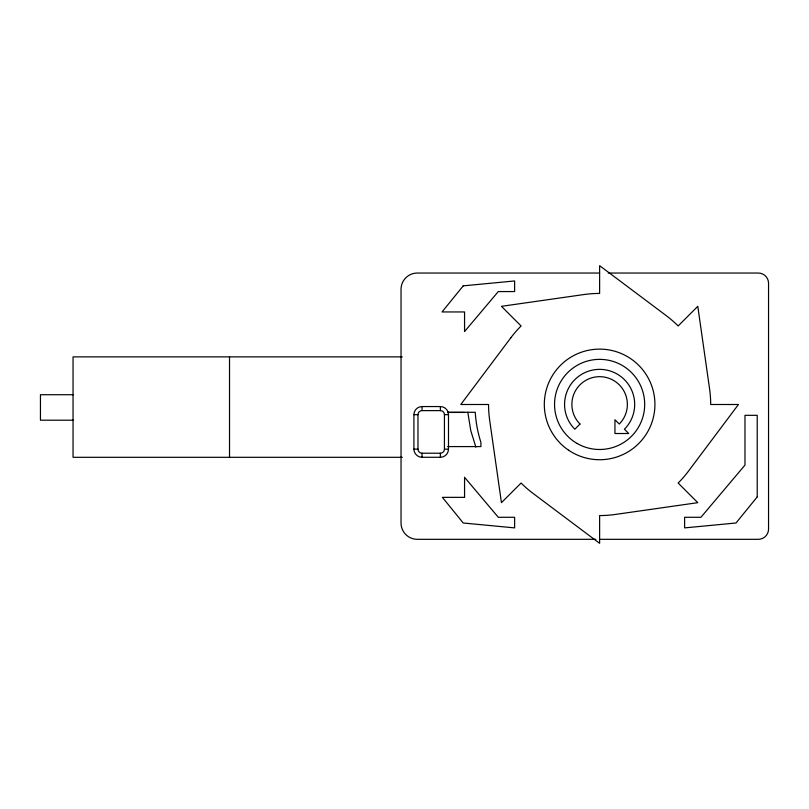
<?xml version="1.0" encoding="UTF-8"?>
<svg xmlns="http://www.w3.org/2000/svg" width="809" height="809" viewBox="0 0 809 809"><rect width="100%" height="100%" fill="white"/><g stroke="black" fill="none" stroke-linecap="round" stroke-linejoin="round"><path stroke-width="1.21" d="M599.56 273.038L417.292 273.038A16.261 16.261 0 0 0 401.031 289.298L401.031 523.059A16.261 16.261 0 0 0 417.292 539.32L595.839 539.32M608.247 273.038L758.306 273.038A10.244 10.244 0 0 1 768.55 283.281L768.55 529.076A10.244 10.244 0 0 1 758.306 539.32L599.56 539.32M402.285 356.87L73.043 356.87L73.043 457.307L402.285 457.307M73.265 394.721L40.45 394.721L40.45 420.195L73.265 420.195M422.045 406.553L440.369 406.553A8.13 8.13 0 0 1 448.499 414.673L448.499 449.147A8.13 8.13 0 0 1 440.369 457.277L422.045 457.277A8.13 8.13 0 0 1 413.915 449.147L413.915 414.673A8.13 8.13 0 0 1 422.045 406.553L422.045 410.608A4.065 4.065 0 0 0 417.98 414.673L417.98 449.147A4.065 4.065 0 0 0 422.045 453.212L440.369 453.212A4.065 4.065 0 0 0 444.434 449.147L444.434 414.673A4.065 4.065 0 0 0 440.369 410.608L422.045 410.608M447.66 412.277L475.237 412.277A124.626 124.626 0 0 0 480.91 442.381L480.91 446.588L447.66 446.588M448.287 412.438L464.558 412.438M413.925 414.673L417.98 414.673M444.434 414.673L448.479 414.673M413.925 449.147L417.98 449.147M444.434 449.147L448.479 449.147M475.904 447.165L470.777 430.681L467.794 412.196M440.369 406.563L440.369 410.608M440.369 453.212L440.369 457.267M422.045 453.212L422.045 457.267M229.523 356.87L229.523 457.307M510.772 337.859L460.786 404.5L488.555 404.5A111.066 111.066 0 0 0 489.667 420.205L501.449 502.672L521.087 483.034A111.066 111.066 0 0 0 532.979 493.348L599.621 543.335L599.621 515.566A111.066 111.066 0 0 0 615.325 514.453L697.793 502.672L678.154 483.034A111.066 111.066 0 0 0 688.479 471.141L738.455 404.5L710.686 404.5A111.066 111.066 0 0 0 709.574 388.795L697.793 306.328L678.154 325.966A111.066 111.066 0 0 0 666.262 315.652L599.621 265.665L599.621 293.434A111.066 111.066 0 0 0 583.916 294.547L501.449 306.328L521.087 325.966A111.066 111.066 0 0 0 510.772 337.859M463.233 285.85L442.027 311.95L464.558 311.95L464.558 331.559L498.304 291.564L514.625 291.564L514.625 280.956L463.233 285.85M757.224 496.898L736.008 522.998L684.626 527.893L684.626 517.285L700.938 517.285L744.988 465.084L744.988 415.32L757.224 415.32L757.224 496.898M580.002 424.037L574.835 429.215A35.06 35.06 0 0 1 574.835 379.633A35.06 35.06 0 0 1 624.417 379.633A35.06 35.06 0 0 1 624.417 429.215L628.714 433.513L614.941 433.513L614.941 419.74L619.239 424.037A27.739 27.739 0 0 0 619.239 384.801A27.739 27.739 0 0 0 580.002 384.801A27.739 27.739 0 0 0 580.002 424.037M464.558 497.353L442.392 497.353L463.233 522.998L514.625 527.893L514.625 517.285L498.304 517.285L464.558 477.29L464.558 497.353M568.626 450.229A55.305 55.305 0 0 0 654.784 408.373A55.305 55.305 0 0 0 575.462 354.676A55.305 55.305 0 0 0 568.626 450.229M577.09 443.453A45.061 45.061 0 0 0 644.682 404.419A45.061 45.061 0 0 0 577.09 365.395A45.061 45.061 0 0 0 577.09 443.453"/></g></svg>
